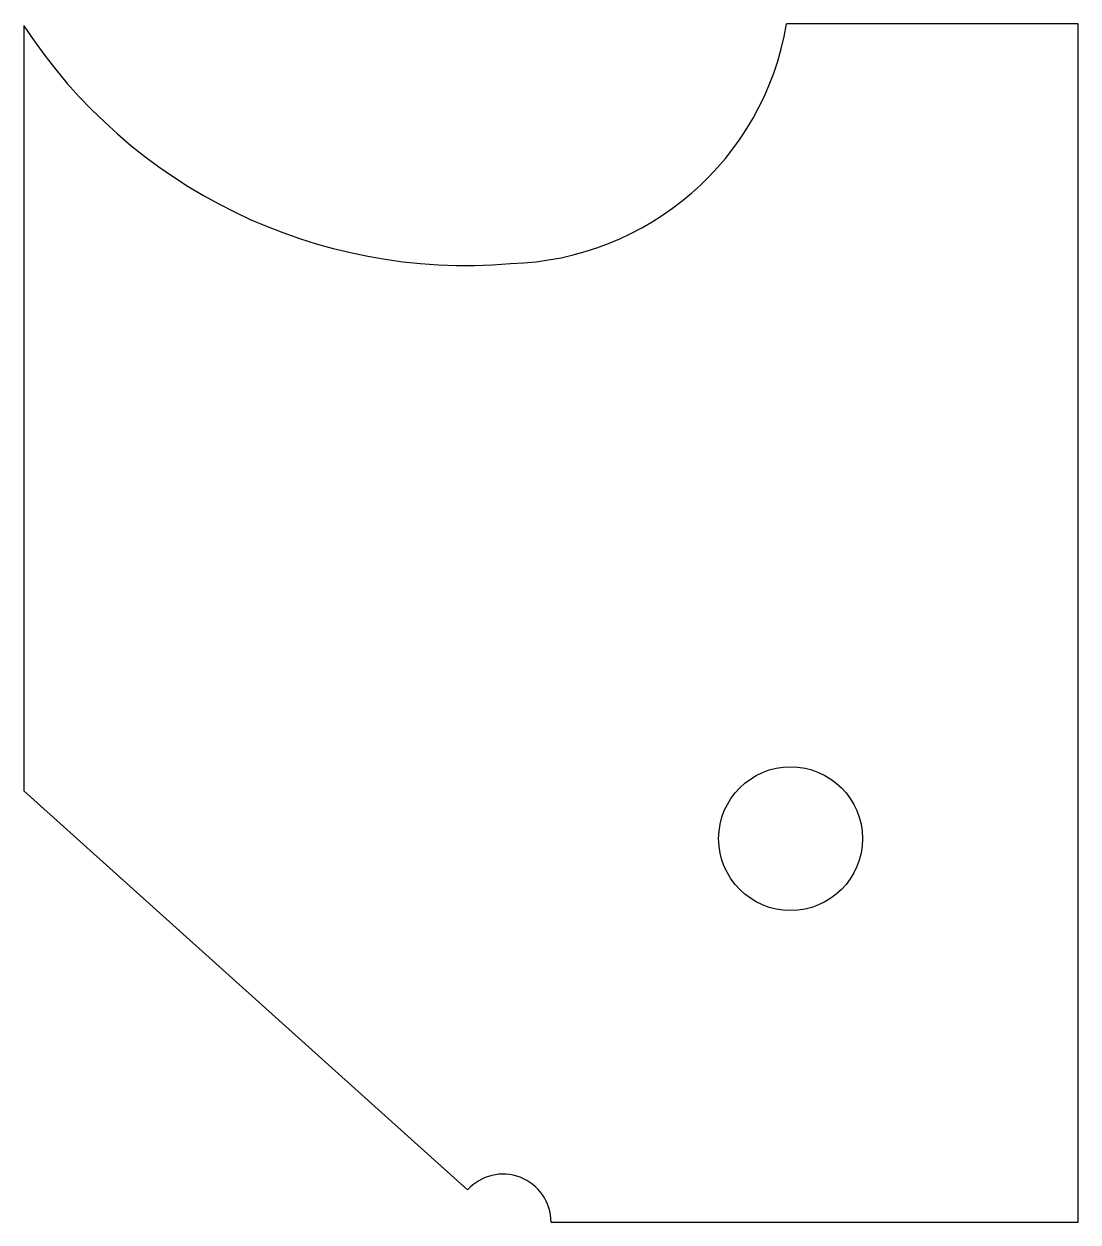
# Model space of a CAD drawing. Header units: inches. Extents: x 2 to 3.37, y 2 to 3.56.
import ezdxf

# ---------------------------------------------------------------- set-up
doc = ezdxf.new("R2010")
doc.units = ezdxf.units.IN
doc.header["$MEASUREMENT"] = 0
doc.layers.get('0').update_dxf_attribs({"linetype": 'CONTINUOUS'})

msp = doc.modelspace()

# ---------------------------------------------------------------- linework, layer by layer
for p, q in [((2, 3.5603, 0.025), (2, 2.5625, 0.025)), ((3.375, 3.5625, 0.025), (2.9948, 3.5625, 0.025)), ((3.375, 2, 0.025), (3.375, 3.5625, 0.025)), ((2, 2.5625, 0.025), (2.5785, 2.0418, 0.025)), ((2.6875, 2, 0.025), (3.375, 2, 0.025))]:
    msp.add_line(p, q)
msp.add_circle((3, 2.5), 0.0938)
for centre, radius, start, end in [((2.5763, 3.9351, 0.025), 0.6875, 213.0384, 274.8837), ((2.625, 3.625, 0.025), 0.375, 271.5073, 350.4059), ((2.625, 2, 0.025), 0.0625, 0, 138.0128)]:
    msp.add_arc(centre, radius, start, end)

doc.saveas('drawing.dxf')
